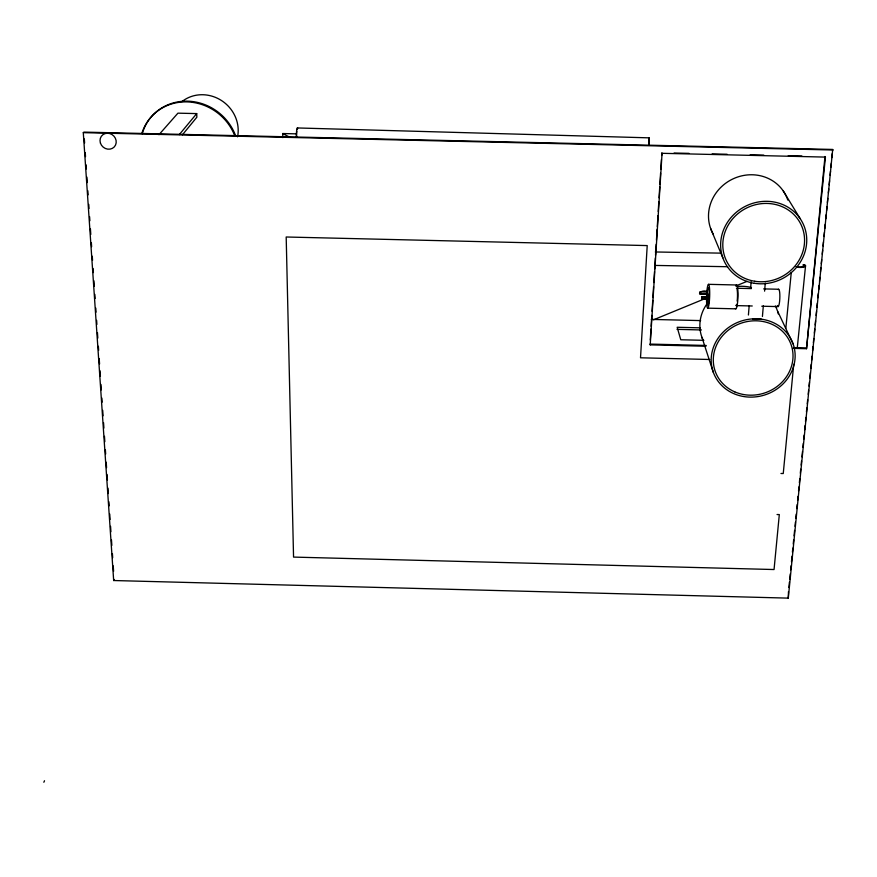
<?xml version="1.0" encoding="UTF-8"?>
<svg xmlns="http://www.w3.org/2000/svg" width="877" height="877" viewBox="0 0 877 877"><rect width="100%" height="100%" fill="white"/><g stroke="black" fill="none" stroke-linecap="round" stroke-linejoin="round"><path stroke-width="1.32" d="M649.123 143.861L649.046 137.842L649.144 145.461M706.961 298.618L707.136 302.455A8.682 1.118 -88.1 0 0 708.463 303.672A8.682 1.118 -88.1 0 0 709.274 293.828L708.901 288.632A8.682 1.118 -88.1 0 0 707.268 292.052L707.092 294.157C688.204 295.988 711.28 284.576 706.994 296.393M701.808 299.057L701.896 296.623L709.033 297.051L708.857 299.221L701.808 299.057L701.896 296.623M650.285 339.991L650.964 329.05M651.129 326.321L651.808 315.38M652.06 311.28L652.74 300.351M652.905 297.621L653.573 286.68M653.836 282.58L654.505 271.651M654.681 268.91L655.349 257.981M655.525 255.251L656.193 244.31M656.445 240.21L657.125 229.281M657.29 226.54L657.969 215.61M658.221 211.51L658.813 201.94M659.066 197.84L659.734 186.911M659.91 184.17L660.578 173.24M660.83 169.14L661.422 159.57M661.675 155.47L661.85 152.741M705.952 346.251L650.219 344.88L662.058 153.311L825.421 157.093L806.533 348.706L792.94 348.377M700.109 294.047L700.186 291.635M707.103 294.255L707.18 291.8M708.857 299.221L708.945 296.788M748.41 315.018L749.177 305.689M750.602 288.39L751.15 281.736M762.42 316.487L763.33 305.821M764.591 291.153L765.27 283.15M793.729 364.262L783.249 473.536L780.968 473.481M785.847 328.13L791.273 272.473M806.533 348.706L824.983 156.523L825.421 157.093M788.478 591.613L788.28 598.125L113.67 580.53L83.293 132.657L83.874 132.109L832.701 149.441L788.28 598.125L788.423 597.116M788.883 587.535L789.432 582.087M789.706 579.368L790.254 573.931M790.659 569.842L791.065 565.764M791.471 561.686L792.019 556.237M792.424 552.159L792.83 548.081M793.246 543.992L793.652 539.914M794.058 535.836L794.606 530.388M795.011 526.31L795.417 522.232M795.823 518.143L796.239 514.065M796.776 508.616L797.193 504.538M797.599 500.46L798.004 496.371M798.552 490.934L798.958 486.856M799.364 482.767L799.769 478.689M800.317 473.251L800.723 469.162M801.139 465.084L801.545 461.006M801.951 456.917L802.499 451.48M802.904 447.402L803.31 443.313M803.716 439.234L804.132 435.156M804.669 429.708L805.075 425.63M805.492 421.541L805.897 417.463M806.445 412.026L806.851 407.937M807.257 403.858L807.662 399.78M808.21 394.332L808.616 390.254M809.022 386.176L809.438 382.087M809.844 378.009L810.392 372.572M810.797 368.483L811.203 364.404M811.609 360.326L812.014 356.237M812.562 350.8L812.968 346.711M813.385 342.633L813.79 338.555M814.327 333.107L814.744 329.028M815.15 324.95L815.555 320.861M816.103 315.424L816.509 311.346M816.915 307.257L817.331 303.179M817.868 297.742L818.274 293.652M818.69 289.574L819.096 285.496M819.502 281.407L819.907 277.329M820.455 271.881L820.861 267.803M821.267 263.725L821.683 259.636M822.22 254.198L822.637 250.12M823.043 246.031L823.448 241.953M823.996 236.516L824.402 232.427M824.808 228.349L825.213 224.271M825.761 218.822L826.167 214.744M826.572 210.666L826.989 206.577M827.395 202.499L827.8 198.421M828.348 192.973L828.754 188.895M829.16 184.806L829.576 180.728M830.113 175.29L830.519 171.201M830.936 167.123L831.341 163.045M831.889 157.597L832.295 153.519M803.069 267.441L803.332 264.722L804.538 264.657A6.863 2.072 4.6 0 1 804.242 266.937A6.863 2.072 4.6 0 1 797.094 267.211M797.325 347.336L805.546 265.753M707.015 300.69L709.274 293.828M43.85 782.262L44.519 780.749M113.67 580.53L114.153 579.489M182.427 134.795L196.865 117.189L196.711 113.593L177.921 113.166L158.967 134.696M179.281 134.63L196.711 113.593M653.486 319.82L705.36 298.498M735.726 286.012L747.105 281.331M760.94 318.811L759.646 319.14A7.071 2.225 4.2 0 1 752.63 318.976M655.305 251.973L721.037 253.146M655.097 265.424L727.68 266.718M282.822 137.634L282.734 133.534L296.426 133.852M83.293 132.657L833.15 150M674.084 153.026L689.037 153.365M712.146 153.903L727.099 154.253M750.208 154.79L763.801 155.097M788.28 155.667L801.874 155.985M708.463 284.323L736.559 284.992M736.461 288.237L751.414 288.599M763.659 288.895L778.612 289.257M700.274 291.888L707.268 292.052M700.032 293.828L707.015 294.003M701.984 296.875L709.033 297.051M701.732 298.838L708.78 299.002M735.935 305.591L752.247 305.985M761.762 306.216L778.074 306.61M707.761 308.156L735.836 308.836M651.326 319.403L700.635 320.598M700.252 327.834L677.165 327.274L680.771 339.761L703.869 340.32M677.022 329.357L701.457 329.96M706.182 345.461L650.032 344.091L650.219 344.88M793.817 347.599L806.138 347.906M709.778 359.493L640.517 357.794L647.215 245.582L286.187 236.998L293.554 557.092L774.051 569.535L779.313 514.591L777.055 514.525M297.369 127.954L649.046 137.842M297.369 129.303L297.621 128.042A6.95 0.976 -89.3 0 0 296.678 130.399A6.95 0.976 -89.3 0 0 296.426 137.261M282.734 133.534L289.98 137.371M803.332 264.722L803.99 265.216A5.536 1.666 4.6 0 1 802.17 266.871A5.536 1.666 4.6 0 1 796.053 266.586M783.293 191.022L800.032 218.45M793.203 344.168A42.348 38.774 -19 0 0 722.199 333.107A42.348 38.774 -19 0 0 744.08 396.601A42.348 38.774 -19 0 0 793.203 344.168L777.263 310.425A39.991 36.922 -20.2 0 0 775.356 305.963M710.6 228.393L722.812 257.805M701.929 337.305L713.33 372.363M84.335 138.928L84.609 143.028M85.255 152.576L85.529 156.665M86.089 164.843L86.363 168.943M86.922 177.121L87.283 182.58M87.843 190.758L88.117 194.858M88.763 204.407L89.037 208.496M89.597 216.674L89.871 220.774M90.43 228.952L90.791 234.411M91.351 242.589L91.625 246.689M92.271 256.237L92.545 260.326M93.105 268.505L93.379 272.604M93.938 280.783L94.299 286.242M94.859 294.42L95.133 298.52M95.779 308.068L96.053 312.157M96.613 320.335L96.887 324.435M97.446 332.613L97.807 338.073M98.367 346.251L98.641 350.351M99.2 358.529L99.561 363.988M100.033 370.807L100.395 376.266M100.954 384.444L101.315 389.903M101.875 398.081L102.149 402.181M102.708 410.359L103.069 415.819M103.541 422.637L103.903 428.097M104.462 436.275L104.823 441.734M105.383 449.912L105.657 454.012M106.216 462.19L106.577 467.649M107.049 474.468L107.411 479.927M107.97 488.105L108.331 493.565M108.891 501.743L109.165 505.843M109.724 514.021L110.085 519.48M110.557 526.299L110.919 531.758M111.478 539.936L111.839 545.395M112.399 553.573L112.673 557.673M113.232 565.851L113.593 571.311M141.866 133.348A50.427 47.062 38.4 0 1 186.998 101.896A50.427 47.062 38.4 0 1 234.795 135.847M142.26 133.732A50.329 46.974 38.5 0 1 187.667 101.162A50.329 46.974 38.5 0 1 235.803 136.264M181.857 101.677A34.861 32.69 40.2 0 1 221.168 100.329A34.861 32.69 40.2 0 1 237.579 136.823M713.198 234.115A41.186 38.555 -28.5 0 1 733.424 178.689A41.186 38.555 -28.5 0 1 787.809 200.066M777.636 311.565A39.991 36.922 -20.2 0 1 778.261 313.911M703.343 340.616A39.991 36.922 -20.2 0 1 707.344 303.365M737.261 286.505A39.991 36.922 -20.2 0 1 751.457 287.492M778.217 289.596A8.682 1.491 -88 0 1 779.796 298.914A8.682 1.491 -88 0 1 777.362 305.503M737.064 289.3A8.682 1.272 -88.1 0 1 737.173 301.14M736.603 304.374A8.682 1.272 -88.1 0 1 736.274 305.273M736.088 285.474A11.927 1.743 -88.1 0 1 737.963 296.7A11.927 1.743 -88.1 0 1 735.397 308.463M706.785 292.392A11.927 1.546 -88.1 0 1 709.361 286.746A11.927 1.546 -88.1 0 1 708.682 306.073A11.927 1.546 -88.1 0 1 706.533 299.506M706.577 296.448A11.927 1.546 -88.1 0 1 706.719 293.378M296.601 136.801A5.602 0.789 -89.3 0 1 296.81 131.265M100.427 143.094A8.397 7.707 40.3 0 0 114.196 147.007A8.397 7.707 40.3 0 0 109.746 133.545A8.397 7.707 40.3 0 0 100.427 143.094M754.264 283.271A43.664 40.627 -26.8 0 0 804.79 227.987A43.664 40.627 -26.8 0 0 732.01 216.422A43.664 40.627 -26.8 0 0 754.264 283.271M734.74 391.866A40.21 36.823 -19 0 0 792.983 354.363A40.21 36.823 -19 0 0 731.736 327.746A40.21 36.823 -19 0 0 734.74 391.866M754.757 281.265A41.46 38.577 -26.8 0 0 802.707 228.744A41.46 38.577 -26.8 0 0 733.589 217.792A41.46 38.577 -26.8 0 0 754.757 281.265"/></g></svg>
